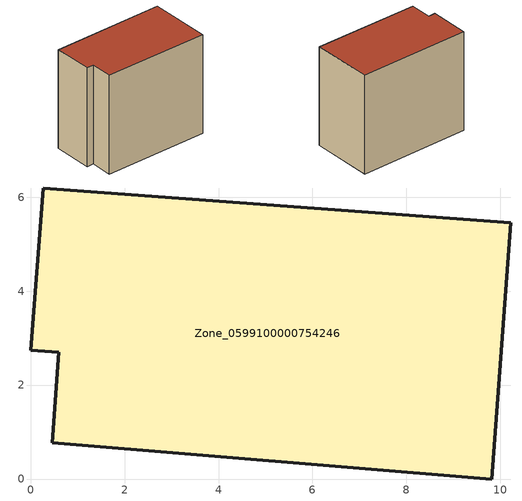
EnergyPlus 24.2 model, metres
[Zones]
Zone_0599100000754246
 floor ground (C_G): 0.27,6.2 10.22,5.45 9.82,0 0.46,0.78 0.6,2.7 0,2.74 z0
 wall outside (C_F): 10.22,5.45 0.27,6.2 0,2.74 0.6,2.7 0.46,0.78 9.82,0 10.22,5.45 z0:9.02
 roof outside (C_R): 9.82,0 10.22,5.45 0.27,6.2 0,2.74 0.6,2.7 0.46,0.78 z9.02
[BUILDING]
Pand.0599100000754246: North Axis=0; Terrain=City; Loads Convergence Tolerance Value=0.04; Temperature Convergence Tolerance Value=0.4; Solar Distribution=FullExterior; Maximum Number of Warmup Days=25; Minimum Number of Warmup Days=1
[Site:Location]
Rotterdam.The.Hague.AP_ZH_NLD Design_Conditions: Latitude=51.96; Longitude=4.45; Time Zone=1; Elevation=-4.5
[SITE:GROUNDTEMPERATURE:BUILDINGSURFACE]
18, 18, 18, 18, 18, 18, 18, 18, 18, 18, 18, 18
[MATERIAL] Thermal Absorptance=0.9; Solar Absorptance=0.7; Visible Absorptance=0.7
Name | Roughness | Thickness | Conductivity | Density | Specific Heat
G.TI.2006-2014 | MediumSmooth | 0.15 | 0.06 | 540 | 1210
F.TI.2006-2014 | Rough | 0.3 | 0.12 | 1920 | 840
R.TI.2006-2014 | MediumRough | 0.2 | 0.08 | 1500 | 1000
[CONSTRUCTION]
C_G: G.TI.2006-2014
C_F: F.TI.2006-2014
C_R: R.TI.2006-2014
[ZONE]
Zone_0599100000754246: Type=1; Multiplier=1; Ceiling Height=Autocalculate; Volume=Autocalculate; Floor Area=autocalculate; Part of Total Floor Area=Yes
[ZONEINFILTRATION:DESIGNFLOWRATE]
Infil_Zone_0599100000754246: Zone or ZoneList or Space or SpaceList=Zone_0599100000754246; Schedule=AlwaysOn; Design Flow Rate Calculation Method=Flow/Area; Flow Rate per Floor Area=0.0015; Constant Term Coefficient=1; Temperature Term Coefficient=0; Velocity Term Coefficient=0; Velocity Squared Term Coefficient=0
[HVACTEMPLATE:ZONE:IDEALLOADSAIRSYSTEM]
Zone_0599100000754246: Maximum Heating Supply Air Temperature=50; Minimum Cooling Supply Air Temperature=13; Maximum Heating Supply Air Humidity Ratio=0.0156; Minimum Cooling Supply Air Humidity Ratio=0.0077; Heating Limit=NoLimit; Cooling Limit=NoLimit; Dehumidification Control Type=ConstantSensibleHeatRatio; Cooling Sensible Heat Ratio=0.7; Dehumidification Setpoint=60; Humidification Control Type=None; Humidification Setpoint=30; Outdoor Air Method=None; Outdoor Air Flow Rate per Person=0.00944; Outdoor Air Flow Rate per Zone Floor Area=0; Outdoor Air Flow Rate per Zone=0; Demand Controlled Ventilation Type=None; Outdoor Air Economizer Type=NoEconomizer; Heat Recovery Type=None; Sensible Heat Recovery Effectiveness=0.7; Latent Heat Recovery Effectiveness=0.65
[ZONECONTROL:THERMOSTAT]
ThermostatControl_Zone_0599100000754246: Zone or ZoneList=Zone_0599100000754246; Control Type Schedule=DualSetpointControlType; Control 1=Thermostat_Zone_0599100000754246; Temperature Difference Between Cutout And Setpoint=0
[THERMOSTATSETPOINT:DUALSETPOINT]
Thermostat_Zone_0599100000754246: Heating Setpoint Temperature Schedule=HeatingSetpoint_Zone_0599100000754246; Cooling Setpoint Temperature Schedule=CoolingSetpoint_Zone_0599100000754246
[SCHEDULE:COMPACT]
HeatingSetpoint_Zone_0599100000754246: Through: 12/31, For: AllDays, Until: 24:00, 21
CoolingSetpoint_Zone_0599100000754246: Through: 12/31, For: AllDays, Until: 24:00, 24
DualSetpointControlType: Through: 12/31, For: AllDays, Until: 24:00, 4
AlwaysOn: Through: 12/31, For: AllDays, Until: 24:00, 1
